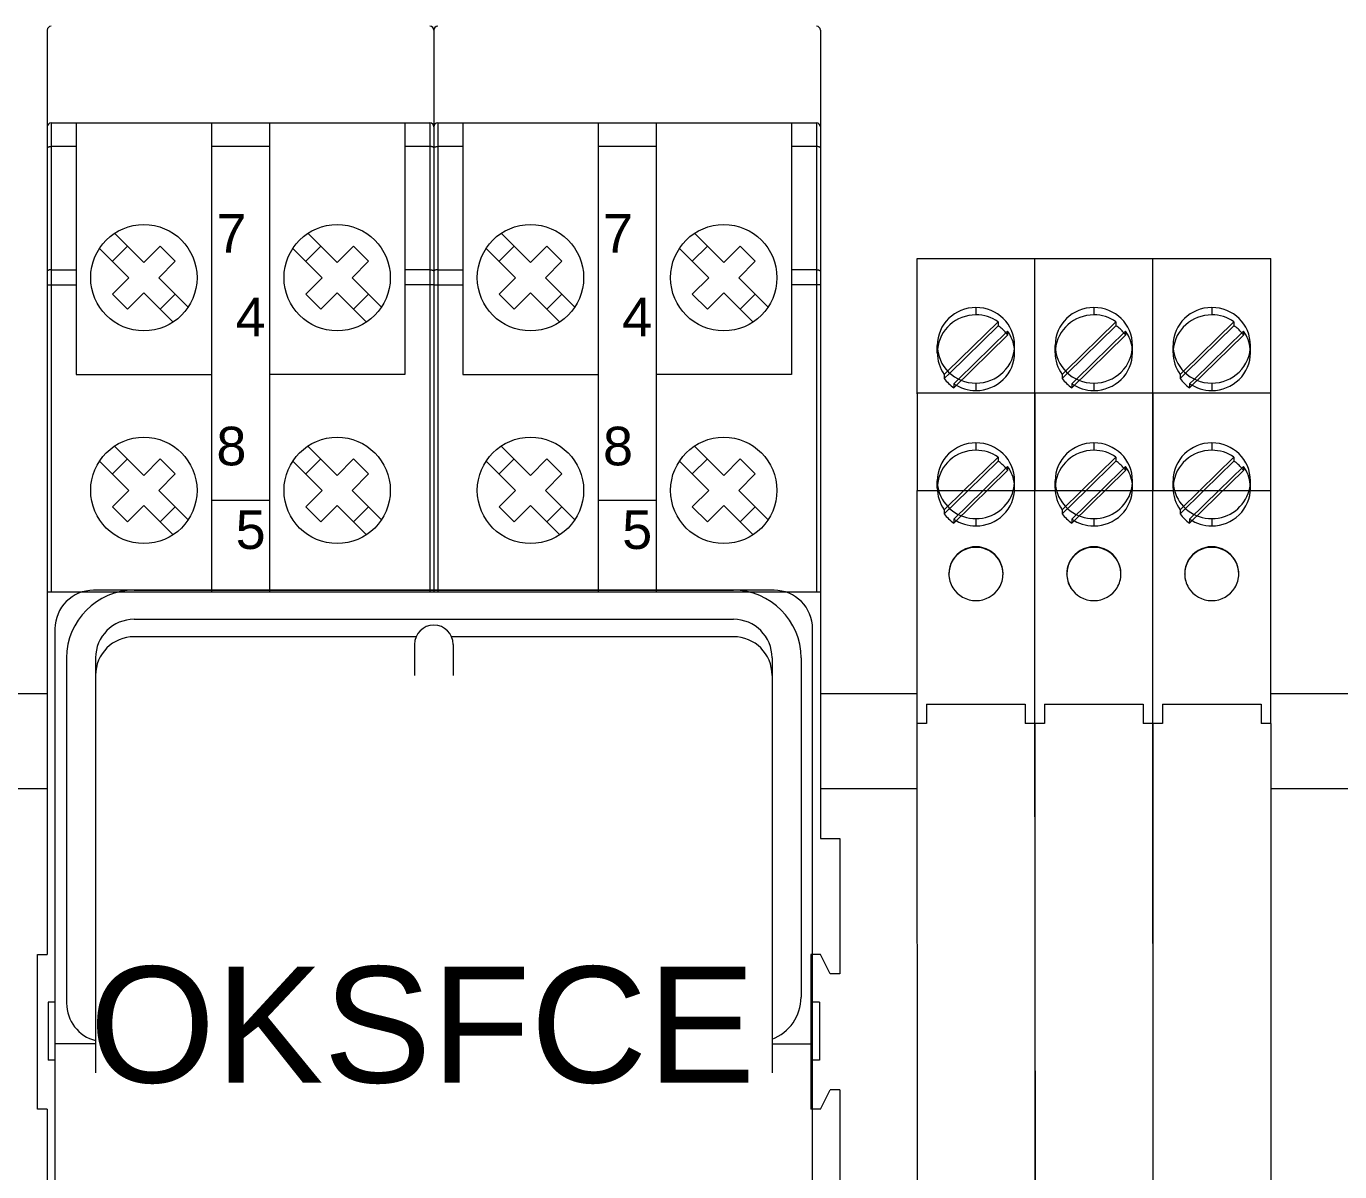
# Model space of a CAD drawing. Header units: millimetres. Extents: x 1359 to 3577, y 1336 to 3557.
# Drawn here: x 2701.5 to 2769.4, y 1752.3 to 1811.6 of the extents above; entities that cross this region are included whole.
import ezdxf

# ---------------------------------------------------------------- set-up
doc = ezdxf.new("R2010")
doc.units = ezdxf.units.MM
doc.set_wipeout_variables(frame=1)
doc.layers.add('000-PI-Oprema', color=30, linetype='Continuous', lineweight=5)
doc.layers.add('002-PI-Kabelska kanalica', color=150, linetype='Continuous')
doc.styles.get("Standard").update_dxf_attribs({"font": 'arial.ttf'})

msp = doc.modelspace()

# ---------------------------------------------------------------- linework, layer by layer
at = {"layer": '000-PI-Oprema', "color": 0, "linetype": 'ByBlock', "lineweight": 0}
for p, q in [((2702.74, 1806.556), (2722.34, 1806.556)), ((2704.04, 1806.556), (2704.04, 1793.556)), ((2721.04, 1806.556), (2721.04, 1793.556)), ((2722.74, 1806.556), (2742.34, 1806.556)), ((2724.04, 1806.556), (2724.04, 1793.556)), ((2741.04, 1806.556), (2741.04, 1793.556)), ((2704.04, 1805.341), (2702.74, 1805.341)), ((2714.04, 1805.341), (2711.04, 1805.341)), ((2722.34, 1805.341), (2721.04, 1805.341)), ((2724.04, 1805.341), (2722.74, 1805.341)), ((2734.04, 1805.341), (2731.04, 1805.341)), ((2742.34, 1805.341), (2741.04, 1805.341)), ((2706.023, 1800.85), (2707.54, 1799.334)), ((2716.023, 1800.85), (2717.54, 1799.334)), ((2726.023, 1800.85), (2727.54, 1799.334)), ((2736.023, 1800.85), (2737.54, 1799.334)), ((2705.245, 1800.072), (2706.762, 1798.556)), ((2705.913, 1799.405), (2706.691, 1800.182)), ((2707.54, 1799.334), (2708.388, 1800.182)), ((2708.388, 1800.182), (2709.166, 1799.405)), ((2715.245, 1800.072), (2716.762, 1798.556)), ((2715.913, 1799.405), (2716.691, 1800.182)), ((2717.54, 1799.334), (2718.388, 1800.182)), ((2718.388, 1800.182), (2719.166, 1799.405)), ((2725.245, 1800.072), (2726.762, 1798.556)), ((2725.913, 1799.405), (2726.691, 1800.182)), ((2727.54, 1799.334), (2728.388, 1800.182)), ((2728.388, 1800.182), (2729.166, 1799.405)), ((2735.245, 1800.072), (2736.762, 1798.556)), ((2735.913, 1799.405), (2736.691, 1800.182)), ((2737.54, 1799.334), (2738.388, 1800.182)), ((2738.388, 1800.182), (2739.166, 1799.405)), ((2708.317, 1798.556), (2709.166, 1799.405)), ((2718.317, 1798.556), (2719.166, 1799.405)), ((2728.317, 1798.556), (2729.166, 1799.405)), ((2738.317, 1798.556), (2739.166, 1799.405)), ((2747.538, 1799.556), (2753.638, 1799.556)), ((2747.538, 1793.1), (2747.538, 1799.556)), ((2747.538, 1799.556), (2747.538, 1799.556)), ((2747.538, 1799.556), (2747.538, 1799.556)), ((2747.538, 1799.556), (2747.538, 1799.556)), ((2747.538, 1799.556), (2753.638, 1799.556)), ((2747.538, 1793.1), (2747.538, 1799.556)), ((2747.538, 1799.556), (2747.538, 1799.556)), ((2747.538, 1799.556), (2747.538, 1799.556)), ((2747.538, 1799.556), (2747.538, 1799.556)), ((2753.638, 1799.556), (2753.638, 1799.556)), ((2753.638, 1799.556), (2753.638, 1799.556)), ((2753.638, 1799.556), (2753.638, 1799.556)), ((2753.638, 1793.1), (2753.638, 1799.556)), ((2753.638, 1799.556), (2753.638, 1799.556)), ((2753.638, 1799.556), (2753.638, 1799.556)), ((2753.638, 1799.556), (2753.638, 1799.556)), ((2753.638, 1793.1), (2753.638, 1799.556)), ((2753.638, 1799.556), (2759.738, 1799.556)), ((2753.638, 1793.1), (2753.638, 1799.556)), ((2753.638, 1799.556), (2753.638, 1799.556)), ((2753.638, 1799.556), (2753.638, 1799.556)), ((2753.638, 1799.556), (2753.638, 1799.556)), ((2753.638, 1799.556), (2759.738, 1799.556)), ((2753.638, 1793.1), (2753.638, 1799.556)), ((2753.638, 1799.556), (2753.638, 1799.556)), ((2753.638, 1799.556), (2753.638, 1799.556)), ((2753.638, 1799.556), (2753.638, 1799.556)), ((2759.738, 1799.556), (2759.738, 1799.556)), ((2759.738, 1799.556), (2759.738, 1799.556)), ((2759.738, 1799.556), (2759.738, 1799.556)), ((2759.738, 1793.1), (2759.738, 1799.556)), ((2759.738, 1799.556), (2759.738, 1799.556)), ((2759.738, 1799.556), (2759.738, 1799.556)), ((2759.738, 1799.556), (2759.738, 1799.556)), ((2759.738, 1793.1), (2759.738, 1799.556)), ((2759.738, 1799.556), (2765.838, 1799.556)), ((2759.738, 1793.1), (2759.738, 1799.556)), ((2759.738, 1799.556), (2759.738, 1799.556)), ((2759.738, 1799.556), (2759.738, 1799.556)), ((2759.738, 1799.556), (2759.738, 1799.556)), ((2759.738, 1799.556), (2765.838, 1799.556)), ((2759.738, 1793.1), (2759.738, 1799.556)), ((2759.738, 1799.556), (2759.738, 1799.556)), ((2759.738, 1799.556), (2759.738, 1799.556)), ((2759.738, 1799.556), (2759.738, 1799.556)), ((2765.838, 1799.556), (2765.838, 1799.556)), ((2765.838, 1799.556), (2765.838, 1799.556)), ((2765.838, 1799.556), (2765.838, 1799.556)), ((2765.838, 1793.1), (2765.838, 1799.556)), ((2765.838, 1799.556), (2765.838, 1799.556)), ((2765.838, 1799.556), (2765.838, 1799.556)), ((2765.838, 1799.556), (2765.838, 1799.556)), ((2765.838, 1793.1), (2765.838, 1799.556)), ((2702.74, 1798.964), (2704.04, 1798.964)), ((2722.34, 1798.964), (2721.04, 1798.964)), ((2722.74, 1798.964), (2724.04, 1798.964)), ((2742.34, 1798.964), (2741.04, 1798.964)), ((2753.638, 1798.711), (2753.638, 1799.156)), ((2753.638, 1798.711), (2753.638, 1799.156)), ((2759.738, 1798.711), (2759.738, 1799.156)), ((2759.738, 1798.711), (2759.738, 1799.156)), ((2765.838, 1798.711), (2765.838, 1799.156)), ((2765.838, 1798.711), (2765.838, 1799.156)), ((2702.54, 1798.179), (2704.04, 1798.179)), ((2705.913, 1797.708), (2706.762, 1798.556)), ((2708.317, 1798.556), (2709.834, 1797.04)), ((2715.913, 1797.708), (2716.762, 1798.556)), ((2718.317, 1798.556), (2719.834, 1797.04)), ((2722.54, 1798.179), (2721.04, 1798.179)), ((2722.54, 1798.179), (2724.04, 1798.179)), ((2725.913, 1797.708), (2726.762, 1798.556)), ((2728.317, 1798.556), (2729.834, 1797.04)), ((2735.913, 1797.708), (2736.762, 1798.556)), ((2738.317, 1798.556), (2739.834, 1797.04)), ((2742.54, 1798.179), (2741.04, 1798.179)), ((2747.538, 1798.056), (2747.538, 1798.056)), ((2747.538, 1798.056), (2747.538, 1798.056)), ((2753.638, 1798.056), (2753.638, 1798.056)), ((2753.638, 1798.056), (2753.638, 1798.056)), ((2759.738, 1798.056), (2759.738, 1798.056)), ((2759.738, 1798.056), (2759.738, 1798.056)), ((2705.913, 1797.708), (2706.691, 1796.93)), ((2706.691, 1796.93), (2707.54, 1797.778)), ((2707.54, 1797.778), (2709.056, 1796.262)), ((2708.388, 1796.93), (2709.166, 1797.708)), ((2715.913, 1797.708), (2716.691, 1796.93)), ((2716.691, 1796.93), (2717.54, 1797.778)), ((2717.54, 1797.778), (2719.056, 1796.262)), ((2718.388, 1796.93), (2719.166, 1797.708)), ((2725.913, 1797.708), (2726.691, 1796.93)), ((2726.691, 1796.93), (2727.54, 1797.778)), ((2727.54, 1797.778), (2729.056, 1796.262)), ((2728.388, 1796.93), (2729.166, 1797.708)), ((2735.913, 1797.708), (2736.691, 1796.93)), ((2736.691, 1796.93), (2737.54, 1797.778)), ((2737.54, 1797.778), (2739.056, 1796.262)), ((2738.388, 1796.93), (2739.166, 1797.708)), ((2750.588, 1797.013), (2750.588, 1796.634)), ((2753.638, 1795.993), (2753.638, 1796.869)), ((2753.638, 1795.993), (2753.638, 1796.869)), ((2756.688, 1797.013), (2756.688, 1796.634)), ((2759.738, 1795.993), (2759.738, 1796.869)), ((2759.738, 1795.993), (2759.738, 1796.869)), ((2762.788, 1797.013), (2762.788, 1796.634)), ((2765.838, 1795.993), (2765.838, 1796.869)), ((2765.838, 1795.993), (2765.838, 1796.869)), ((2751.733, 1796.281), (2749.121, 1793.727)), ((2749.228, 1793.623), (2751.733, 1796.073)), ((2751.733, 1796.281), (2751.733, 1796.073)), ((2757.833, 1796.281), (2755.221, 1793.727)), ((2755.328, 1793.623), (2757.833, 1796.073)), ((2757.833, 1796.281), (2757.833, 1796.073)), ((2763.933, 1796.281), (2761.321, 1793.727)), ((2761.428, 1793.623), (2763.933, 1796.073)), ((2763.933, 1796.281), (2763.933, 1796.073)), ((2752.228, 1795.589), (2749.443, 1792.865)), ((2749.686, 1793.311), (2752.228, 1795.797)), ((2752.228, 1795.797), (2752.228, 1795.589)), ((2758.328, 1795.589), (2755.543, 1792.865)), ((2755.786, 1793.311), (2758.328, 1795.797)), ((2758.328, 1795.797), (2758.328, 1795.589)), ((2764.428, 1795.589), (2761.643, 1792.865)), ((2761.886, 1793.311), (2764.428, 1795.797)), ((2764.428, 1795.797), (2764.428, 1795.589)), ((2748.588, 1794.677), (2748.588, 1795.057)), ((2752.588, 1794.677), (2752.588, 1795.057)), ((2754.688, 1794.677), (2754.688, 1795.057)), ((2758.688, 1794.677), (2758.688, 1795.057)), ((2760.788, 1794.677), (2760.788, 1795.057)), ((2764.788, 1794.677), (2764.788, 1795.057)), ((2704.04, 1793.556), (2711.04, 1793.556)), ((2721.04, 1793.556), (2714.04, 1793.556)), ((2724.04, 1793.556), (2731.04, 1793.556)), ((2741.04, 1793.556), (2734.04, 1793.556)), ((2749.121, 1793.727), (2748.948, 1793.557)), ((2748.948, 1793.35), (2749.228, 1793.623)), ((2748.948, 1793.557), (2748.948, 1793.35)), ((2749.443, 1793.073), (2749.686, 1793.311)), ((2755.221, 1793.727), (2755.048, 1793.557)), ((2755.048, 1793.35), (2755.328, 1793.623)), ((2755.048, 1793.557), (2755.048, 1793.35)), ((2755.543, 1793.073), (2755.786, 1793.311)), ((2761.321, 1793.727), (2761.148, 1793.557)), ((2761.148, 1793.35), (2761.428, 1793.623)), ((2761.148, 1793.557), (2761.148, 1793.35)), ((2761.643, 1793.073), (2761.886, 1793.311)), ((2747.538, 1792.556), (2747.538, 1793.1)), ((2747.538, 1792.556), (2747.538, 1793.1)), ((2747.538, 1792.605), (2753.638, 1792.605)), ((2749.443, 1793.073), (2749.443, 1792.865)), ((2750.588, 1793.1), (2750.588, 1792.721)), ((2753.638, 1792.556), (2753.638, 1793.1)), ((2753.638, 1792.556), (2753.638, 1793.1)), ((2753.638, 1792.556), (2753.638, 1793.1)), ((2753.638, 1792.556), (2753.638, 1793.1)), ((2753.638, 1792.605), (2759.738, 1792.605)), ((2755.543, 1793.073), (2755.543, 1792.865)), ((2756.688, 1793.1), (2756.688, 1792.721)), ((2759.738, 1792.556), (2759.738, 1793.1)), ((2759.738, 1792.556), (2759.738, 1793.1)), ((2759.738, 1792.556), (2759.738, 1793.1)), ((2759.738, 1792.556), (2759.738, 1793.1)), ((2759.738, 1792.605), (2765.838, 1792.605)), ((2761.643, 1793.073), (2761.643, 1792.865)), ((2762.788, 1793.1), (2762.788, 1792.721)), ((2765.838, 1792.556), (2765.838, 1793.1)), ((2765.838, 1792.556), (2765.838, 1793.1)), ((2747.538, 1792.556), (2747.538, 1792.556)), ((2747.538, 1792.556), (2747.538, 1787.556)), ((2747.538, 1792.556), (2747.538, 1792.556)), ((2747.538, 1792.556), (2747.538, 1787.556)), ((2753.638, 1792.556), (2753.638, 1792.556)), ((2753.638, 1787.556), (2753.638, 1792.556)), ((2753.638, 1792.556), (2753.638, 1792.556)), ((2753.638, 1787.556), (2753.638, 1792.556)), ((2753.638, 1792.556), (2753.638, 1792.556)), ((2753.638, 1792.556), (2753.638, 1787.556)), ((2753.638, 1792.556), (2753.638, 1792.556)), ((2753.638, 1792.556), (2753.638, 1787.556)), ((2759.738, 1792.556), (2759.738, 1792.556)), ((2759.738, 1787.556), (2759.738, 1792.556)), ((2759.738, 1792.556), (2759.738, 1792.556)), ((2759.738, 1787.556), (2759.738, 1792.556)), ((2759.738, 1792.556), (2759.738, 1792.556)), ((2759.738, 1792.556), (2759.738, 1787.556)), ((2759.738, 1792.556), (2759.738, 1792.556)), ((2759.738, 1792.556), (2759.738, 1787.556)), ((2765.838, 1792.556), (2765.838, 1792.556)), ((2765.838, 1787.556), (2765.838, 1792.556)), ((2765.838, 1792.556), (2765.838, 1792.556)), ((2765.838, 1787.556), (2765.838, 1792.556)), ((2750.588, 1790.013), (2750.588, 1789.634)), ((2756.688, 1790.013), (2756.688, 1789.634)), ((2762.788, 1790.013), (2762.788, 1789.634)), ((2706.023, 1789.85), (2707.54, 1788.334)), ((2716.023, 1789.85), (2717.54, 1788.334)), ((2726.023, 1789.85), (2727.54, 1788.334)), ((2736.023, 1789.85), (2737.54, 1788.334)), ((2751.733, 1789.281), (2749.969, 1787.556)), ((2751.733, 1789.281), (2751.733, 1789.073)), ((2753.638, 1788.993), (2753.638, 1789.865)), ((2753.638, 1788.993), (2753.638, 1789.865)), ((2757.833, 1789.281), (2756.069, 1787.556)), ((2757.833, 1789.281), (2757.833, 1789.073)), ((2759.738, 1788.993), (2759.738, 1789.865)), ((2759.738, 1788.993), (2759.738, 1789.865)), ((2763.933, 1789.281), (2762.169, 1787.556)), ((2763.933, 1789.281), (2763.933, 1789.073)), ((2765.838, 1788.993), (2765.838, 1789.865)), ((2765.838, 1788.993), (2765.838, 1789.865)), ((2705.245, 1789.072), (2706.762, 1787.556)), ((2705.913, 1788.405), (2706.691, 1789.182)), ((2707.54, 1788.334), (2708.388, 1789.182)), ((2708.388, 1789.182), (2709.166, 1788.405)), ((2715.245, 1789.072), (2716.762, 1787.556)), ((2715.913, 1788.405), (2716.691, 1789.182)), ((2717.54, 1788.334), (2718.388, 1789.182)), ((2718.388, 1789.182), (2719.166, 1788.405)), ((2725.245, 1789.072), (2726.762, 1787.556)), ((2725.913, 1788.405), (2726.691, 1789.182)), ((2727.54, 1788.334), (2728.388, 1789.182)), ((2728.388, 1789.182), (2729.166, 1788.405)), ((2735.245, 1789.072), (2736.762, 1787.556)), ((2735.913, 1788.405), (2736.691, 1789.182)), ((2737.54, 1788.334), (2738.388, 1789.182)), ((2738.388, 1789.182), (2739.166, 1788.405)), ((2752.228, 1788.589), (2749.443, 1785.865)), ((2750.182, 1787.556), (2751.733, 1789.073)), ((2750.959, 1787.556), (2752.228, 1788.797)), ((2752.228, 1788.797), (2752.228, 1788.589)), ((2758.328, 1788.589), (2755.543, 1785.865)), ((2756.282, 1787.556), (2757.833, 1789.073)), ((2757.059, 1787.556), (2758.328, 1788.797)), ((2758.328, 1788.797), (2758.328, 1788.589)), ((2764.428, 1788.589), (2761.643, 1785.865)), ((2762.382, 1787.556), (2763.933, 1789.073)), ((2763.159, 1787.556), (2764.428, 1788.797)), ((2764.428, 1788.797), (2764.428, 1788.589)), ((2708.317, 1787.556), (2709.166, 1788.405)), ((2718.317, 1787.556), (2719.166, 1788.405)), ((2728.317, 1787.556), (2729.166, 1788.405)), ((2738.317, 1787.556), (2739.166, 1788.405)), ((2748.588, 1787.677), (2748.588, 1788.057)), ((2752.588, 1787.677), (2752.588, 1788.057)), ((2754.688, 1787.677), (2754.688, 1788.057)), ((2758.688, 1787.677), (2758.688, 1788.057)), ((2760.788, 1787.677), (2760.788, 1788.057)), ((2764.788, 1787.677), (2764.788, 1788.057)), ((2705.913, 1786.708), (2706.762, 1787.556)), ((2708.317, 1787.556), (2709.834, 1786.04)), ((2715.913, 1786.708), (2716.762, 1787.556)), ((2718.317, 1787.556), (2719.834, 1786.04)), ((2725.913, 1786.708), (2726.762, 1787.556)), ((2728.317, 1787.556), (2729.834, 1786.04)), ((2735.913, 1786.708), (2736.762, 1787.556)), ((2738.317, 1787.556), (2739.834, 1786.04)), ((2747.538, 1787.556), (2753.638, 1787.556)), ((2747.538, 1777.206), (2747.538, 1787.556)), ((2747.538, 1787.556), (2747.538, 1787.556)), ((2747.538, 1777.206), (2747.538, 1787.556)), ((2747.538, 1787.556), (2747.538, 1787.556)), ((2748.948, 1786.35), (2750.182, 1787.556)), ((2749.969, 1787.556), (2748.948, 1786.557)), ((2749.443, 1786.073), (2750.959, 1787.556)), ((2753.638, 1787.556), (2753.638, 1787.556)), ((2753.638, 1777.206), (2753.638, 1787.556)), ((2753.638, 1787.556), (2753.638, 1787.556)), ((2753.638, 1777.206), (2753.638, 1787.556)), ((2753.638, 1787.556), (2759.738, 1787.556)), ((2753.638, 1777.206), (2753.638, 1787.556)), ((2753.638, 1787.556), (2753.638, 1787.556)), ((2753.638, 1777.206), (2753.638, 1787.556)), ((2753.638, 1787.556), (2753.638, 1787.556)), ((2755.048, 1786.35), (2756.282, 1787.556)), ((2756.069, 1787.556), (2755.048, 1786.557)), ((2755.543, 1786.073), (2757.059, 1787.556)), ((2759.738, 1787.556), (2759.738, 1787.556)), ((2759.738, 1777.206), (2759.738, 1787.556)), ((2759.738, 1787.556), (2759.738, 1787.556)), ((2759.738, 1777.206), (2759.738, 1787.556)), ((2759.738, 1787.556), (2765.838, 1787.556)), ((2759.738, 1777.206), (2759.738, 1787.556)), ((2759.738, 1787.556), (2759.738, 1787.556)), ((2759.738, 1777.206), (2759.738, 1787.556)), ((2759.738, 1787.556), (2759.738, 1787.556)), ((2761.148, 1786.35), (2762.382, 1787.556)), ((2762.169, 1787.556), (2761.148, 1786.557)), ((2761.643, 1786.073), (2763.159, 1787.556)), ((2765.838, 1787.556), (2765.838, 1787.556)), ((2765.838, 1777.206), (2765.838, 1787.556)), ((2765.838, 1787.556), (2765.838, 1787.556)), ((2765.838, 1777.206), (2765.838, 1787.556)), ((2705.913, 1786.708), (2706.691, 1785.93)), ((2706.691, 1785.93), (2707.54, 1786.778)), ((2707.54, 1786.778), (2709.056, 1785.262)), ((2708.388, 1785.93), (2709.166, 1786.708)), ((2714.04, 1787.041), (2711.04, 1787.041)), ((2715.913, 1786.708), (2716.691, 1785.93)), ((2716.691, 1785.93), (2717.54, 1786.778)), ((2717.54, 1786.778), (2719.056, 1785.262)), ((2718.388, 1785.93), (2719.166, 1786.708)), ((2725.913, 1786.708), (2726.691, 1785.93)), ((2726.691, 1785.93), (2727.54, 1786.778)), ((2727.54, 1786.778), (2729.056, 1785.262)), ((2728.388, 1785.93), (2729.166, 1786.708)), ((2734.04, 1787.041), (2731.04, 1787.041)), ((2735.913, 1786.708), (2736.691, 1785.93)), ((2736.691, 1785.93), (2737.54, 1786.778)), ((2737.54, 1786.778), (2739.056, 1785.262)), ((2738.388, 1785.93), (2739.166, 1786.708)), ((2748.948, 1786.557), (2748.948, 1786.35)), ((2755.048, 1786.557), (2755.048, 1786.35)), ((2761.148, 1786.557), (2761.148, 1786.35)), ((2749.443, 1786.073), (2749.443, 1785.865)), ((2750.588, 1786.1), (2750.588, 1785.721)), ((2755.543, 1786.073), (2755.543, 1785.865)), ((2756.688, 1786.1), (2756.688, 1785.721)), ((2761.643, 1786.073), (2761.643, 1785.865)), ((2762.788, 1786.1), (2762.788, 1785.721)), ((2749.188, 1783.233), (2749.188, 1783.242)), ((2751.988, 1783.233), (2751.988, 1783.242)), ((2755.288, 1783.233), (2755.288, 1783.242)), ((2758.088, 1783.233), (2758.088, 1783.242)), ((2761.388, 1783.233), (2761.388, 1783.242)), ((2764.188, 1783.233), (2764.188, 1783.242)), ((2747.563, 1751.005), (2747.538, 1777.206)), ((2747.563, 1751.005), (2747.538, 1777.206)), ((2753.638, 1775.506), (2753.638, 1777.206)), ((2753.638, 1775.506), (2753.638, 1777.206)), ((2753.663, 1751.005), (2753.638, 1777.206)), ((2753.663, 1751.005), (2753.638, 1777.206)), ((2759.738, 1775.506), (2759.738, 1777.206)), ((2759.738, 1775.506), (2759.738, 1777.206)), ((2759.763, 1751.005), (2759.738, 1777.206)), ((2759.763, 1751.005), (2759.738, 1777.206)), ((2765.838, 1775.506), (2765.838, 1777.206)), ((2765.838, 1775.506), (2765.838, 1777.206)), ((2747.538, 1776.556), (2747.538, 1776.556)), ((2747.538, 1776.556), (2747.538, 1776.556)), ((2748.038, 1776.506), (2753.138, 1776.506)), ((2748.038, 1776.506), (2748.038, 1776.506)), ((2748.038, 1776.506), (2748.038, 1775.506)), ((2753.138, 1776.506), (2753.138, 1776.506)), ((2753.138, 1776.506), (2753.138, 1775.506)), ((2753.638, 1776.556), (2753.638, 1776.556)), ((2753.638, 1776.556), (2753.638, 1776.556)), ((2753.638, 1776.556), (2753.638, 1776.556)), ((2753.638, 1776.556), (2753.638, 1776.556)), ((2754.138, 1776.506), (2759.238, 1776.506)), ((2754.138, 1776.506), (2754.138, 1776.506)), ((2754.138, 1776.506), (2754.138, 1775.506)), ((2759.238, 1776.506), (2759.238, 1776.506)), ((2759.238, 1776.506), (2759.238, 1775.506)), ((2759.738, 1776.556), (2759.738, 1776.556)), ((2759.738, 1776.556), (2759.738, 1776.556)), ((2759.738, 1776.556), (2759.738, 1776.556)), ((2759.738, 1776.556), (2759.738, 1776.556)), ((2760.238, 1776.506), (2765.338, 1776.506)), ((2760.238, 1776.506), (2760.238, 1776.506)), ((2760.238, 1776.506), (2760.238, 1775.506)), ((2765.338, 1776.506), (2765.338, 1776.506)), ((2765.338, 1776.506), (2765.338, 1775.506)), ((2765.838, 1776.556), (2765.838, 1776.556)), ((2765.838, 1776.556), (2765.838, 1776.556)), ((2747.538, 1775.756), (2747.538, 1775.756)), ((2747.538, 1775.756), (2747.538, 1775.756)), ((2753.638, 1775.756), (2753.638, 1775.756)), ((2753.638, 1775.756), (2753.638, 1775.756)), ((2753.638, 1775.756), (2753.638, 1775.756)), ((2753.638, 1775.756), (2753.638, 1775.756)), ((2759.738, 1775.756), (2759.738, 1775.756)), ((2759.738, 1775.756), (2759.738, 1775.756)), ((2759.738, 1775.756), (2759.738, 1775.756)), ((2759.738, 1775.756), (2759.738, 1775.756)), ((2765.838, 1775.756), (2765.838, 1775.756)), ((2765.838, 1775.756), (2765.838, 1775.756)), ((2747.538, 1775.506), (2747.538, 1775.506)), ((2748.038, 1775.506), (2747.538, 1775.506)), ((2747.538, 1775.506), (2747.538, 1775.506)), ((2748.038, 1775.506), (2748.038, 1775.506)), ((2753.138, 1775.506), (2753.138, 1775.506)), ((2753.638, 1775.506), (2753.138, 1775.506)), ((2753.638, 1775.506), (2753.638, 1775.506)), ((2753.638, 1775.506), (2753.638, 1749.206)), ((2753.638, 1775.506), (2753.638, 1775.506)), ((2753.638, 1775.506), (2753.638, 1749.206)), ((2753.638, 1775.506), (2753.638, 1775.506)), ((2754.138, 1775.506), (2753.638, 1775.506)), ((2753.638, 1775.506), (2753.638, 1775.506)), ((2754.138, 1775.506), (2754.138, 1775.506)), ((2759.238, 1775.506), (2759.238, 1775.506)), ((2759.738, 1775.506), (2759.238, 1775.506)), ((2759.738, 1775.506), (2759.738, 1775.506)), ((2759.738, 1775.506), (2759.738, 1749.206)), ((2759.738, 1775.506), (2759.738, 1775.506)), ((2759.738, 1775.506), (2759.738, 1749.206)), ((2759.738, 1775.506), (2759.738, 1775.506)), ((2760.238, 1775.506), (2759.738, 1775.506)), ((2759.738, 1775.506), (2759.738, 1775.506)), ((2760.238, 1775.506), (2760.238, 1775.506)), ((2765.338, 1775.506), (2765.338, 1775.506)), ((2765.838, 1775.506), (2765.338, 1775.506)), ((2765.838, 1775.506), (2765.838, 1775.506)), ((2765.838, 1775.506), (2765.838, 1749.206)), ((2765.838, 1775.506), (2765.838, 1775.506)), ((2765.838, 1775.506), (2765.838, 1749.206)), ((2747.538, 1774.797), (2747.538, 1774.797)), ((2747.538, 1774.797), (2747.538, 1774.797)), ((2753.638, 1774.797), (2753.638, 1774.797)), ((2753.638, 1774.797), (2753.638, 1774.797)), ((2753.638, 1774.797), (2753.638, 1774.797)), ((2753.638, 1774.797), (2753.638, 1774.797)), ((2759.738, 1774.797), (2759.738, 1774.797)), ((2759.738, 1774.797), (2759.738, 1774.797)), ((2759.738, 1774.797), (2759.738, 1774.797)), ((2759.738, 1774.797), (2759.738, 1774.797)), ((2765.838, 1774.797), (2765.838, 1774.797)), ((2765.838, 1774.797), (2765.838, 1774.797)), ((2743.54, 1769.556), (2743.54, 1762.556)), ((2702.04, 1755.556), (2702.04, 1763.556)), ((2743.54, 1762.556), (2743.04, 1762.556)), ((2743.54, 1756.556), (2743.04, 1756.556)), ((2743.54, 1756.556), (2743.54, 1749.556))]:
    msp.add_line(p, q, dxfattribs=at)
for points in [[(2702.54, 1805.263), (2702.541, 1805.273), (2702.546, 1805.283), (2702.555, 1805.293), (2702.566, 1805.302), (2702.581, 1805.31), (2702.598, 1805.318), (2702.618, 1805.325), (2702.64, 1805.331), (2702.663, 1805.335), (2702.688, 1805.339), (2702.713, 1805.341), (2702.74, 1805.341)], [(2722.54, 1805.263), (2722.538, 1805.273), (2722.533, 1805.283), (2722.524, 1805.293), (2722.513, 1805.302), (2722.498, 1805.31), (2722.481, 1805.318), (2722.461, 1805.325), (2722.44, 1805.331), (2722.416, 1805.335), (2722.391, 1805.339), (2722.366, 1805.341), (2722.34, 1805.341)], [(2722.54, 1805.263), (2722.541, 1805.273), (2722.546, 1805.283), (2722.555, 1805.293), (2722.566, 1805.302), (2722.581, 1805.31), (2722.598, 1805.318), (2722.618, 1805.325), (2722.64, 1805.331), (2722.663, 1805.335), (2722.688, 1805.339), (2722.713, 1805.341), (2722.74, 1805.341)], [(2742.54, 1805.263), (2742.538, 1805.273), (2742.533, 1805.283), (2742.524, 1805.293), (2742.513, 1805.302), (2742.498, 1805.31), (2742.481, 1805.318), (2742.461, 1805.325), (2742.44, 1805.331), (2742.416, 1805.335), (2742.391, 1805.339), (2742.366, 1805.341), (2742.34, 1805.341)], [(2702.74, 1798.964), (2702.713, 1798.963), (2702.688, 1798.961), (2702.663, 1798.958), (2702.64, 1798.954), (2702.618, 1798.948), (2702.598, 1798.941), (2702.581, 1798.933), (2702.566, 1798.925), (2702.555, 1798.916), (2702.546, 1798.906), (2702.541, 1798.896), (2702.54, 1798.886)], [(2722.34, 1798.964), (2722.366, 1798.963), (2722.391, 1798.961), (2722.416, 1798.958), (2722.44, 1798.954), (2722.461, 1798.948), (2722.481, 1798.941), (2722.498, 1798.933), (2722.513, 1798.925), (2722.524, 1798.916), (2722.533, 1798.906), (2722.538, 1798.896), (2722.54, 1798.886)], [(2722.74, 1798.964), (2722.713, 1798.963), (2722.688, 1798.961), (2722.663, 1798.958), (2722.64, 1798.954), (2722.618, 1798.948), (2722.598, 1798.941), (2722.581, 1798.933), (2722.566, 1798.925), (2722.555, 1798.916), (2722.546, 1798.906), (2722.541, 1798.896), (2722.54, 1798.886)], [(2742.34, 1798.964), (2742.366, 1798.963), (2742.391, 1798.961), (2742.416, 1798.958), (2742.44, 1798.954), (2742.461, 1798.948), (2742.481, 1798.941), (2742.498, 1798.933), (2742.513, 1798.925), (2742.524, 1798.916), (2742.533, 1798.906), (2742.538, 1798.896), (2742.54, 1798.886)]]:
    msp.add_lwpolyline(points, dxfattribs=at)
for centre in [(2707.54, 1798.556), (2717.54, 1798.556), (2727.54, 1798.556), (2737.54, 1798.556), (2707.54, 1787.556), (2717.54, 1787.556), (2727.54, 1787.556), (2737.54, 1787.556)]:
    msp.add_circle(centre, 2.75, dxfattribs=at)
for centre, radius, start, end in [((2702.74, 1811.356), 0.2, 90, 180), ((2722.34, 1811.356), 0.2, 0, 90), ((2722.74, 1811.356), 0.2, 90, 180), ((2742.34, 1811.356), 0.2, 0, 90), ((2702.74, 1806.356), 0.2, 90, 180), ((2722.34, 1806.356), 0.2, 0, 90), ((2722.74, 1806.356), 0.2, 90, 180), ((2742.34, 1806.356), 0.2, 0, 90), ((2750.588, 1783.242), 1.4, 0, 180.00002), ((2756.688, 1783.242), 1.4, 0, 180.00002), ((2762.788, 1783.242), 1.4, 0, 180.00002)]:
    msp.add_arc(centre, radius, start, end, dxfattribs=at)
for centre, major_axis, ratio, start_param, end_param in [((2750.588, 1795.057), (-2, 0), 0.978148, -1.570796, 0), ((2750.588, 1795.057), (-2, 0), 0.978148, 3.141593, 4.712389), ((2756.688, 1795.057), (-2, 0), 0.978148, -1.570796, 0), ((2756.688, 1795.057), (-2, 0), 0.978148, 3.141593, 4.712389), ((2762.788, 1795.057), (-2, 0), 0.978148, -1.570796, 0), ((2762.788, 1795.057), (-2, 0), 0.978148, 3.141593, 4.712389), ((2750.588, 1794.677), (-2, 0), 0.978148, -1.570796, -0.097132), ((2750.588, 1794.677), (-2, 0), 0.978148, -2.180289, -1.570796), ((2750.588, 1794.469), (2, 0), 0.978148, 0.685382, 0.961304), ((2756.688, 1794.677), (-2, 0), 0.978148, -1.570796, -0.097132), ((2756.688, 1794.677), (-2, 0), 0.978148, -2.180289, -1.570796), ((2756.688, 1794.469), (2, 0), 0.978148, 0.685382, 0.961304), ((2762.788, 1794.677), (-2, 0), 0.978148, -1.570796, -0.097132), ((2762.788, 1794.677), (-2, 0), 0.978148, -2.180289, -1.570796), ((2762.788, 1794.469), (2, 0), 0.978148, 0.685382, 0.961304), ((2750.588, 1794.469), (2, 0), 0.978148, 0.609492, 0.685382), ((2750.588, 1794.677), (-2, 0), 0.978148, -3.044461, -2.5321), ((2756.688, 1794.469), (2, 0), 0.978148, 0.609492, 0.685382), ((2756.688, 1794.677), (-2, 0), 0.978148, -3.044461, -2.5321), ((2762.788, 1794.469), (2, 0), 0.978148, 0.609492, 0.685382), ((2762.788, 1794.677), (-2, 0), 0.978148, -3.044461, -2.5321), ((2750.588, 1795.057), (-2, 0), 0.978148, 0, 1.570796), ((2750.588, 1794.677), (-2, 0), 0.978148, -0.097132, 0), ((2750.588, 1794.677), (-2, 0), 0.978148, 0, 0.609492), ((2750.588, 1795.057), (-2, 0), 0.978148, 1.570796, 3.141593), ((2750.588, 1794.677), (-2, 0), 0.978148, 1.570796, 3.141593), ((2750.588, 1794.677), (-2, 0), 0.978148, 3.141593, 3.238724), ((2756.688, 1795.057), (-2, 0), 0.978148, 0, 1.570796), ((2756.688, 1794.677), (-2, 0), 0.978148, -0.097132, 0), ((2756.688, 1794.677), (-2, 0), 0.978148, 0, 0.609492), ((2756.688, 1795.057), (-2, 0), 0.978148, 1.570796, 3.141593), ((2756.688, 1794.677), (-2, 0), 0.978148, 1.570796, 3.141593), ((2756.688, 1794.677), (-2, 0), 0.978148, 3.141593, 3.238724), ((2762.788, 1795.057), (-2, 0), 0.978148, 0, 1.570796), ((2762.788, 1794.677), (-2, 0), 0.978148, -0.097132, 0), ((2762.788, 1794.677), (-2, 0), 0.978148, 0, 0.609492), ((2762.788, 1795.057), (-2, 0), 0.978148, 1.570796, 3.141593), ((2762.788, 1794.677), (-2, 0), 0.978148, 1.570796, 3.141593), ((2762.788, 1794.677), (-2, 0), 0.978148, 3.141593, 3.238724), ((2750.588, 1794.469), (2, 0), 0.978148, -2.5321, -2.180289), ((2756.688, 1794.469), (2, 0), 0.978148, -2.5321, -2.180289), ((2762.788, 1794.469), (2, 0), 0.978148, -2.5321, -2.180289), ((2750.588, 1794.677), (-2, 0), 0.978148, 0.961304, 1.570796), ((2756.688, 1794.677), (-2, 0), 0.978148, 0.961304, 1.570796), ((2762.788, 1794.677), (-2, 0), 0.978148, 0.961304, 1.570796), ((2750.588, 1788.057), (-2, 0), 0.978148, -1.570796, 0), ((2750.588, 1788.057), (-2, 0), 0.978148, 3.141593, 4.712389), ((2756.688, 1788.057), (-2, 0), 0.978148, -1.570796, 0), ((2756.688, 1788.057), (-2, 0), 0.978148, 3.141593, 4.712389), ((2762.788, 1788.057), (-2, 0), 0.978148, -1.570796, 0), ((2762.788, 1788.057), (-2, 0), 0.978148, 3.141593, 4.712389), ((2750.588, 1787.677), (-2, 0), 0.978148, -1.570796, -0.097132), ((2750.588, 1787.677), (-2, 0), 0.978148, -2.180289, -1.570796), ((2756.688, 1787.677), (-2, 0), 0.978148, -1.570796, -0.097132), ((2756.688, 1787.677), (-2, 0), 0.978148, -2.180289, -1.570796), ((2762.788, 1787.677), (-2, 0), 0.978148, -1.570796, -0.097132), ((2762.788, 1787.677), (-2, 0), 0.978148, -2.180289, -1.570796), ((2750.588, 1787.469), (2, 0), 0.978148, 0.685382, 0.961304), ((2750.588, 1787.469), (2, 0), 0.978148, 0.609492, 0.685382), ((2750.588, 1787.677), (-2, 0), 0.978148, -3.044461, -2.5321), ((2756.688, 1787.469), (2, 0), 0.978148, 0.685382, 0.961304), ((2756.688, 1787.469), (2, 0), 0.978148, 0.609492, 0.685382), ((2756.688, 1787.677), (-2, 0), 0.978148, -3.044461, -2.5321), ((2762.788, 1787.469), (2, 0), 0.978148, 0.685382, 0.961304), ((2762.788, 1787.469), (2, 0), 0.978148, 0.609492, 0.685382), ((2762.788, 1787.677), (-2, 0), 0.978148, -3.044461, -2.5321), ((2750.588, 1788.057), (-2, 0), 0.978148, 0, 0.258728), ((2750.588, 1787.677), (-2, 0), 0.978148, -0.097132, 0), ((2750.588, 1788.057), (-2, 0), 0.978148, 2.882864, 3.141593), ((2750.588, 1787.677), (-2, 0), 0.978148, 3.141593, 3.238724), ((2756.688, 1788.057), (-2, 0), 0.978148, 0, 0.258728), ((2756.688, 1787.677), (-2, 0), 0.978148, -0.097132, 0), ((2756.688, 1788.057), (-2, 0), 0.978148, 2.882864, 3.141593), ((2756.688, 1787.677), (-2, 0), 0.978148, 3.141593, 3.238724), ((2762.788, 1788.057), (-2, 0), 0.978148, 0, 0.258728), ((2762.788, 1787.677), (-2, 0), 0.978148, -0.097132, 0), ((2762.788, 1788.057), (-2, 0), 0.978148, 2.882864, 3.141593), ((2762.788, 1787.677), (-2, 0), 0.978148, 3.141593, 3.238724), ((2750.588, 1787.677), (-2, 0), 0.978148, 0, 0.609492), ((2750.588, 1788.057), (-2, 0), 0.978148, 0.258728, 1.570796), ((2750.588, 1787.677), (-2, 0), 0.978148, 1.570796, 3.141593), ((2750.588, 1788.057), (-2, 0), 0.978148, 1.570796, 2.882864), ((2756.688, 1787.677), (-2, 0), 0.978148, 0, 0.609492), ((2756.688, 1788.057), (-2, 0), 0.978148, 0.258728, 1.570796), ((2756.688, 1787.677), (-2, 0), 0.978148, 1.570796, 3.141593), ((2756.688, 1788.057), (-2, 0), 0.978148, 1.570796, 2.882864), ((2762.788, 1787.677), (-2, 0), 0.978148, 0, 0.609492), ((2762.788, 1788.057), (-2, 0), 0.978148, 0.258728, 1.570796), ((2762.788, 1787.677), (-2, 0), 0.978148, 1.570796, 3.141593), ((2762.788, 1788.057), (-2, 0), 0.978148, 1.570796, 2.882864), ((2750.588, 1787.469), (2, 0), 0.978148, -2.5321, -2.180289), ((2750.588, 1787.677), (-2, 0), 0.978148, 0.961304, 1.570796), ((2756.688, 1787.469), (2, 0), 0.978148, -2.5321, -2.180289), ((2756.688, 1787.677), (-2, 0), 0.978148, 0.961304, 1.570796), ((2762.788, 1787.469), (2, 0), 0.978148, -2.5321, -2.180289), ((2762.788, 1787.677), (-2, 0), 0.978148, 0.961304, 1.570796), ((2750.588, 1783.233), (-1.4, 0), 0.982559, -1.570796, 0.003609), ((2750.588, 1783.242), (1.4, 0), 0.994522, 1.570796, 3.141593), ((2750.588, 1783.242), (1.4, 0), 0.994522, 0, 1.570796), ((2750.588, 1783.233), (-1.4, 0), 0.982559, 3.141538, 4.712389), ((2756.688, 1783.233), (-1.4, 0), 0.982559, -1.570796, 0.003609), ((2756.688, 1783.242), (1.4, 0), 0.994522, 1.570796, 3.141593), ((2756.688, 1783.242), (1.4, 0), 0.994522, 0, 1.570796), ((2756.688, 1783.233), (-1.4, 0), 0.982559, 3.141538, 4.712389), ((2762.788, 1783.233), (-1.4, 0), 0.982559, -1.570796, 0.003609), ((2762.788, 1783.242), (1.4, 0), 0.994522, 1.570796, 3.141593), ((2762.788, 1783.242), (1.4, 0), 0.994522, 0, 1.570796), ((2762.788, 1783.233), (-1.4, 0), 0.982559, 3.141538, 4.712389), ((2750.588, 1783.242), (1.4, 0), 0.994522, 3.141593, 3.68285), ((2750.588, 1783.233), (-1.4, 0), 0.982559, 0.003609, 0.541258), ((2750.588, 1783.242), (1.4, 0), 0.994522, -0.541258, 0), ((2750.588, 1783.233), (-1.4, 0), 0.982559, 2.600335, 3.141538), ((2756.688, 1783.242), (1.4, 0), 0.994522, 3.141593, 3.68285), ((2756.688, 1783.233), (-1.4, 0), 0.982559, 0.003609, 0.541258), ((2756.688, 1783.242), (1.4, 0), 0.994522, -0.541258, 0), ((2756.688, 1783.233), (-1.4, 0), 0.982559, 2.600335, 3.141538), ((2762.788, 1783.242), (1.4, 0), 0.994522, 3.141593, 3.68285), ((2762.788, 1783.233), (-1.4, 0), 0.982559, 0.003609, 0.541258), ((2762.788, 1783.242), (1.4, 0), 0.994522, -0.541258, 0), ((2762.788, 1783.233), (-1.4, 0), 0.982559, 2.600335, 3.141538), ((2750.588, 1783.224), (-1.398, 0), 0.976187, 0.538389, 2.603204), ((2756.688, 1783.224), (-1.398, 0), 0.976187, 0.538389, 2.603204), ((2762.788, 1783.224), (-1.398, 0), 0.976187, 0.538389, 2.603204)]:
    msp.add_ellipse(centre, major_axis=major_axis, ratio=ratio, start_param=start_param, end_param=end_param, dxfattribs=at)
at = {"layer": '002-PI-Kabelska kanalica', "color": 0, "linetype": 'ByBlock', "lineweight": 0, "ltscale": 0.25}
for p, q in [((2765.838, 1777.056), (2771.338, 1777.056)), ((2765.838, 1772.146), (2771.338, 1772.146))]:
    msp.add_line(p, q, dxfattribs=at)

# ---------------------------------------------------------------- texts
at = {"layer": '000-PI-Oprema', "color": 0, "linetype": 'ByBlock', "lineweight": 0, "char_height": 1.9995, "width": 2.5471}
for s, insert, attachment_point in [('{\\fArial|b0|i0|c0|p34;7}', (2711.292, 1801.85), 1), ('{\\fArial|b0|i0|c0|p34;7}', (2731.292, 1801.85), 1), ('{\\fArial|b0|i0|c0|p34;4}', (2713.839, 1797.527), 3), ('{\\fArial|b0|i0|c0|p34;4}', (2733.839, 1797.527), 3), ('{\\fArial|b0|i0|c0|p34;8}', (2711.292, 1790.85), 1), ('{\\fArial|b0|i0|c0|p34;8}', (2731.292, 1790.85), 1), ('{\\fArial|b0|i0|c0|p34;5}', (2713.839, 1786.527), 3), ('{\\fArial|b0|i0|c0|p34;5}', (2733.839, 1786.527), 3)]:
    msp.add_mtext(s, dxfattribs=dict(at, insert=insert, attachment_point=attachment_point))

# ---------------------------------------------------------------- wipeouts: each hides what was drawn before it
at = {"color": 0, "linetype": 'ByBlock', "lineweight": 0}
msp.add_wipeout([(2702.54, 1782.306), (2742.54, 1782.306), (2742.54, 1736.806), (2702.54, 1736.806)], dxfattribs=at).dxf.layer = '000-PI-Oprema'

# ---------------------------------------------------------------- next in the draw order: linework, layer by layer
at = {"layer": '000-PI-Oprema', "color": 0, "linetype": 'ByBlock', "lineweight": 0}
for p, q in [((2702.54, 1811.356), (2702.54, 1763.556)), ((2722.54, 1811.356), (2722.54, 1782.306)), ((2742.54, 1811.356), (2742.54, 1769.556)), ((2702.74, 1806.556), (2702.74, 1782.306)), ((2711.04, 1806.556), (2711.04, 1782.306)), ((2714.04, 1806.556), (2714.04, 1782.306)), ((2722.34, 1806.556), (2722.34, 1782.306)), ((2722.74, 1806.556), (2722.74, 1782.306)), ((2731.04, 1806.556), (2731.04, 1782.306)), ((2734.04, 1806.556), (2734.04, 1782.306)), ((2742.34, 1806.556), (2742.34, 1782.306)), ((2702.54, 1782.306), (2722.54, 1782.306)), ((2740.14, 1782.393), (2704.94, 1782.393)), ((2707.04, 1782.393), (2738.04, 1782.393)), ((2722.54, 1782.306), (2742.54, 1782.306)), ((2702.94, 1780.393), (2702.94, 1738.793)), ((2707.04, 1780.893), (2738.04, 1780.893)), ((2742.14, 1738.793), (2742.14, 1780.393)), ((2721.623, 1779.993), (2707.04, 1779.993)), ((2738.04, 1779.993), (2723.456, 1779.993)), ((2721.54, 1779.593), (2721.54, 1777.993)), ((2723.54, 1779.593), (2723.54, 1777.993)), ((2703.54, 1778.893), (2703.54, 1761.043)), ((2705.04, 1778.893), (2705.04, 1761.043)), ((2740.04, 1778.893), (2740.04, 1761.343)), ((2741.54, 1778.893), (2741.54, 1761.343)), ((2705.04, 1777.993), (2705.04, 1757.443)), ((2740.04, 1777.993), (2740.04, 1757.443)), ((2742.54, 1769.556), (2743.54, 1769.556)), ((2702.04, 1763.556), (2702.54, 1763.556)), ((2742.04, 1763.556), (2742.04, 1755.556)), ((2742.54, 1763.556), (2742.04, 1763.556)), ((2743.04, 1762.556), (2742.54, 1763.556)), ((2702.59, 1761.093), (2702.59, 1758.093)), ((2702.94, 1761.093), (2702.59, 1761.093)), ((2742.49, 1761.093), (2742.14, 1761.093)), ((2742.49, 1761.093), (2742.49, 1758.093)), ((2705.04, 1758.943), (2702.94, 1758.943)), ((2740.04, 1758.943), (2742.14, 1758.943)), ((2702.94, 1758.093), (2702.59, 1758.093)), ((2742.49, 1758.093), (2742.14, 1758.093)), ((2742.54, 1755.556), (2743.04, 1756.556)), ((2702.54, 1755.556), (2702.04, 1755.556)), ((2702.54, 1755.556), (2702.54, 1712.756)), ((2742.54, 1755.556), (2742.04, 1755.556))]:
    msp.add_line(p, q, dxfattribs=at)
for centre, radius, start, end in [((2704.94, 1780.393), 2, 90, 180), ((2707.04, 1778.893), 3.5, 90, 180), ((2738.04, 1778.893), 3.5, 0, 90), ((2740.14, 1780.393), 2, 0, 90), ((2707.04, 1778.893), 2, 90, 180), ((2722.54, 1779.593), 1, 0, 180), ((2738.04, 1778.893), 2, 0, 90), ((2707.04, 1777.993), 2, 90, 180), ((2738.04, 1777.993), 2, 0, 90), ((2739.24, 1761.343), 2.3, 290.35441, 0), ((2705.54, 1761.043), 2, 180, 255.52249)]:
    msp.add_arc(centre, radius, start, end, dxfattribs=at)
at = {"layer": '002-PI-Kabelska kanalica', "color": 0, "linetype": 'ByBlock', "lineweight": 0, "ltscale": 0.25}
for p, q in [((2697.54, 1777.056), (2702.54, 1777.056)), ((2742.54, 1777.056), (2747.54, 1777.056)), ((2697.54, 1772.146), (2702.54, 1772.146)), ((2742.54, 1772.146), (2747.54, 1772.146))]:
    msp.add_line(p, q, dxfattribs=at)

# ---------------------------------------------------------------- next in the draw order: texts
at = {"layer": '000-PI-Oprema', "color": 0, "linetype": 'ByBlock', "lineweight": 0, "insert": (2721.948, 1759.893), "char_height": 6, "attachment_point": 5}
msp.add_mtext_dynamic_manual_height_columns('{\\fArial|b0|i0|c238|p34;OK}S{\\fArial|b0|i0|c238|p34;FC}E', width=44.995, gutter_width=1, heights=[10], dxfattribs=at)

doc.saveas('drawing.dxf')
